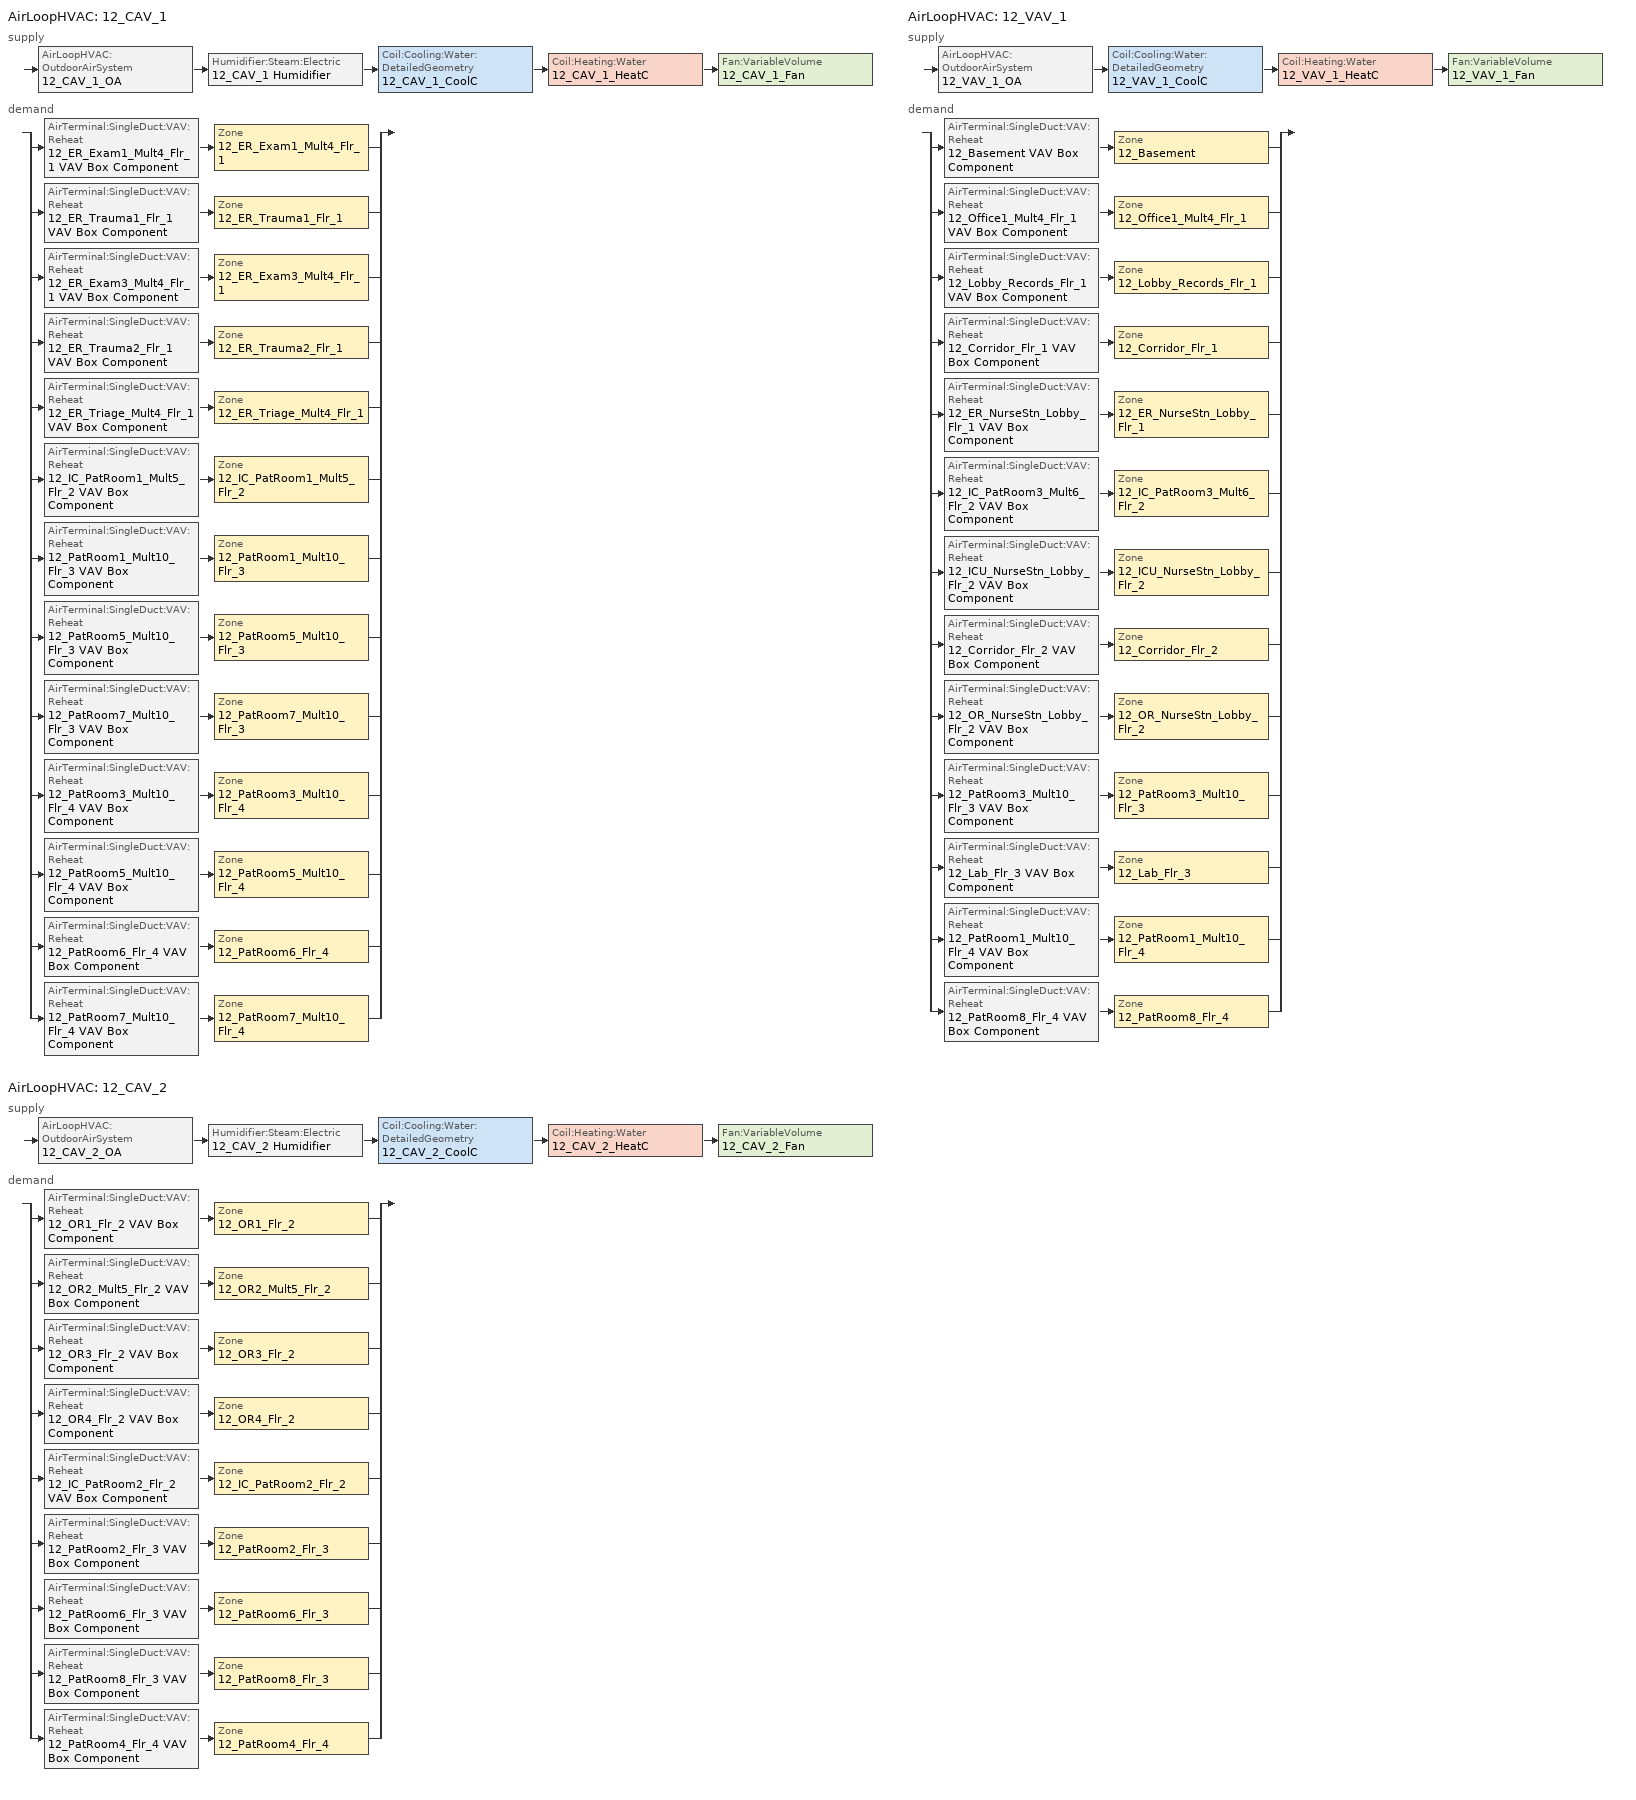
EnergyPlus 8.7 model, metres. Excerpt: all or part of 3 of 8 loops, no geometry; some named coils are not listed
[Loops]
AirLoopHVAC '12_CAV_1'
 supply: AirLoopHVAC:OutdoorAirSystem '12_CAV_1_OA' > Humidifier:Steam:Electric '12_CAV_1 Humidifier' > Coil:Cooling:Water:DetailedGeometry '12_CAV_1_CoolC' > Coil:Heating:Water '12_CAV_1_HeatC' > Fan:VariableVolume '12_CAV_1_Fan'
 demand: split
  | AirTerminal:SingleDuct:VAV:Reheat '12_ER_Exam1_Mult4_Flr_1 VAV Box Component' > Zone '12_ER_Exam1_Mult4_Flr_1'
  | AirTerminal:SingleDuct:VAV:Reheat '12_ER_Trauma1_Flr_1 VAV Box Component' > Zone '12_ER_Trauma1_Flr_1'
  | AirTerminal:SingleDuct:VAV:Reheat '12_ER_Exam3_Mult4_Flr_1 VAV Box Component' > Zone '12_ER_Exam3_Mult4_Flr_1'
  | AirTerminal:SingleDuct:VAV:Reheat '12_ER_Trauma2_Flr_1 VAV Box Component' > Zone '12_ER_Trauma2_Flr_1'
  | AirTerminal:SingleDuct:VAV:Reheat '12_ER_Triage_Mult4_Flr_1 VAV Box Component' > Zone '12_ER_Triage_Mult4_Flr_1'
  | AirTerminal:SingleDuct:VAV:Reheat '12_IC_PatRoom1_Mult5_Flr_2 VAV Box Component' > Zone '12_IC_PatRoom1_Mult5_Flr_2'
  | AirTerminal:SingleDuct:VAV:Reheat '12_PatRoom1_Mult10_Flr_3 VAV Box Component' > Zone '12_PatRoom1_Mult10_Flr_3'
  | AirTerminal:SingleDuct:VAV:Reheat '12_PatRoom5_Mult10_Flr_3 VAV Box Component' > Zone '12_PatRoom5_Mult10_Flr_3'
  | AirTerminal:SingleDuct:VAV:Reheat '12_PatRoom7_Mult10_Flr_3 VAV Box Component' > Zone '12_PatRoom7_Mult10_Flr_3'
  | AirTerminal:SingleDuct:VAV:Reheat '12_PatRoom3_Mult10_Flr_4 VAV Box Component' > Zone '12_PatRoom3_Mult10_Flr_4'
  | AirTerminal:SingleDuct:VAV:Reheat '12_PatRoom5_Mult10_Flr_4 VAV Box Component' > Zone '12_PatRoom5_Mult10_Flr_4'
  | AirTerminal:SingleDuct:VAV:Reheat '12_PatRoom6_Flr_4 VAV Box Component' > Zone '12_PatRoom6_Flr_4'
  | AirTerminal:SingleDuct:VAV:Reheat '12_PatRoom7_Mult10_Flr_4 VAV Box Component' > Zone '12_PatRoom7_Mult10_Flr_4'
AirLoopHVAC '12_CAV_2'
 supply: AirLoopHVAC:OutdoorAirSystem '12_CAV_2_OA' > Humidifier:Steam:Electric '12_CAV_2 Humidifier' > Coil:Cooling:Water:DetailedGeometry '12_CAV_2_CoolC' > Coil:Heating:Water '12_CAV_2_HeatC' > Fan:VariableVolume '12_CAV_2_Fan'
 demand: split
  | AirTerminal:SingleDuct:VAV:Reheat '12_OR1_Flr_2 VAV Box Component' > Zone '12_OR1_Flr_2'
  | AirTerminal:SingleDuct:VAV:Reheat '12_OR2_Mult5_Flr_2 VAV Box Component' > Zone '12_OR2_Mult5_Flr_2'
  | AirTerminal:SingleDuct:VAV:Reheat '12_OR3_Flr_2 VAV Box Component' > Zone '12_OR3_Flr_2'
  | AirTerminal:SingleDuct:VAV:Reheat '12_OR4_Flr_2 VAV Box Component' > Zone '12_OR4_Flr_2'
  | AirTerminal:SingleDuct:VAV:Reheat '12_IC_PatRoom2_Flr_2 VAV Box Component' > Zone '12_IC_PatRoom2_Flr_2'
  | AirTerminal:SingleDuct:VAV:Reheat '12_PatRoom2_Flr_3 VAV Box Component' > Zone '12_PatRoom2_Flr_3'
  | AirTerminal:SingleDuct:VAV:Reheat '12_PatRoom6_Flr_3 VAV Box Component' > Zone '12_PatRoom6_Flr_3'
  | AirTerminal:SingleDuct:VAV:Reheat '12_PatRoom8_Flr_3 VAV Box Component' > Zone '12_PatRoom8_Flr_3'
  | AirTerminal:SingleDuct:VAV:Reheat '12_PatRoom4_Flr_4 VAV Box Component' > Zone '12_PatRoom4_Flr_4'
AirLoopHVAC '12_VAV_1'
 supply: AirLoopHVAC:OutdoorAirSystem '12_VAV_1_OA' > Coil:Cooling:Water:DetailedGeometry '12_VAV_1_CoolC' > Coil:Heating:Water '12_VAV_1_HeatC' > Fan:VariableVolume '12_VAV_1_Fan'
 demand: split
  | AirTerminal:SingleDuct:VAV:Reheat '12_Basement VAV Box Component' > Zone '12_Basement'
  | AirTerminal:SingleDuct:VAV:Reheat '12_Office1_Mult4_Flr_1 VAV Box Component' > Zone '12_Office1_Mult4_Flr_1'
  | AirTerminal:SingleDuct:VAV:Reheat '12_Lobby_Records_Flr_1 VAV Box Component' > Zone '12_Lobby_Records_Flr_1'
  | AirTerminal:SingleDuct:VAV:Reheat '12_Corridor_Flr_1 VAV Box Component' > Zone '12_Corridor_Flr_1'
  | AirTerminal:SingleDuct:VAV:Reheat '12_ER_NurseStn_Lobby_Flr_1 VAV Box Component' > Zone '12_ER_NurseStn_Lobby_Flr_1'
  | AirTerminal:SingleDuct:VAV:Reheat '12_IC_PatRoom3_Mult6_Flr_2 VAV Box Component' > Zone '12_IC_PatRoom3_Mult6_Flr_2'
  | AirTerminal:SingleDuct:VAV:Reheat '12_ICU_NurseStn_Lobby_Flr_2 VAV Box Component' > Zone '12_ICU_NurseStn_Lobby_Flr_2'
  | AirTerminal:SingleDuct:VAV:Reheat '12_Corridor_Flr_2 VAV Box Component' > Zone '12_Corridor_Flr_2'
  | AirTerminal:SingleDuct:VAV:Reheat '12_OR_NurseStn_Lobby_Flr_2 VAV Box Component' > Zone '12_OR_NurseStn_Lobby_Flr_2'
  | AirTerminal:SingleDuct:VAV:Reheat '12_PatRoom3_Mult10_Flr_3 VAV Box Component' > Zone '12_PatRoom3_Mult10_Flr_3'
  | AirTerminal:SingleDuct:VAV:Reheat '12_Lab_Flr_3 VAV Box Component' > Zone '12_Lab_Flr_3'
  | AirTerminal:SingleDuct:VAV:Reheat '12_PatRoom1_Mult10_Flr_4 VAV Box Component' > Zone '12_PatRoom1_Mult10_Flr_4'
  | AirTerminal:SingleDuct:VAV:Reheat '12_PatRoom8_Flr_4 VAV Box Component' > Zone '12_PatRoom8_Flr_4'
[Fan:VariableVolume] Availability Schedule=12_HVACOperationSchd; Pressure Rise {Pa}=1515.192; Maximum Flow Rate {m3/s}=AUTOSIZE; Fan Power Minimum Flow Rate Input Method=FixedFlowRate; Fan Power Minimum Air Flow Rate {m3/s}=0; Motor In Airstream Fraction=1; Fan Power Coefficient 1=0.0407599; Fan Power Coefficient 2=0.088045; Fan Power Coefficient 3=-0.0729261; Fan Power Coefficient 4=0.94374; Fan Power Coefficient 5=0
Name | Fan Total Efficiency | Motor Efficiency
12_CAV_1_Fan | 0.6084 | 0.936
12_CAV_2_Fan | 0.6045 | 0.93
12_VAV_1_Fan | 0.61425 | 0.945
[Coil:Heating:Water] Availability Schedule=ALWAYS_ON; U-Factor Times Area Value {W/K}=AUTOSIZE; Maximum Water Flow Rate {m3/s}=AUTOSIZE; Performance Input Method=UFactorTimesAreaAndDesignWaterFlowRate; Rated Capacity {W}=AUTOSIZE; Rated Inlet Water Temperature {C}=82.2; Rated Inlet Air Temperature {C}=16.6; Rated Outlet Water Temperature {C}=71.1; Rated Outlet Air Temperature {C}=32.2
12_CAV_1_HeatC; 12_CAV_2_HeatC; 12_VAV_1_HeatC
[Coil:Cooling:Water:DetailedGeometry] Availability Schedule=ALWAYS_ON; Maximum Water Flow Rate {m3/s}=AUTOSIZE; Tube Outside Surface Area {m2}=AUTOSIZE; Total Tube Inside Area {m2}=AUTOSIZE; Fin Surface Area {m2}=AUTOSIZE; Minimum Airflow Area {m2}=AUTOSIZE; Coil Depth {m}=AUTOSIZE; Fin Diameter {m}=AUTOSIZE; Fin Thickness {m}=0.0015; Tube Inside Diameter {m}=0.01445; Tube Outside Diameter {m}=0.0159; Tube Thermal Conductivity {W/m-K}=386; Fin Thermal Conductivity {W/m-K}=204; Fin Spacing {m}=0.0018; Tube Depth Spacing {m}=0.026; Number of Tube Rows=6; Number of Tubes per Row=AUTOSIZE
12_CAV_1_CoolC; 12_CAV_2_CoolC; 12_VAV_1_CoolC
[Humidifier:Steam:Electric] Availability Schedule=ALWAYS_ON; Rated Capacity {m3/s}=3.72E-5; Rated Power {W}=100000; Rated Fan Power {W}=0; Standby Power {W}=0
12_CAV_1 Humidifier; 12_CAV_2 Humidifier
[AirTerminal:SingleDuct:VAV:Reheat] Availability Schedule=ALWAYS_ON; Maximum Air Flow Rate {m3/s}=AUTOSIZE; Zone Minimum Air Flow Input Method=Constant; Maximum Hot Water or Steam Flow Rate {m3/s}=AUTOSIZE; Minimum Hot Water or Steam Flow Rate {m3/s}=0; Convergence Tolerance=0.001; Damper Heating Action=NORMAL; Maximum Flow per Zone Floor Area During Reheat {m3/s-m2}=AUTOCALCULATE; Maximum Flow Fraction During Reheat=AUTOCALCULATE
Name | Constant Minimum Air Flow Fraction | Reheat Coil
12_Basement VAV Box Component | 0.3 | 12_Basement VAV Box Reheat Coil
12_Corridor_Flr_1 VAV Box Component | 0.3 | 12_Corridor_Flr_1 VAV Box Reheat Coil
12_Corridor_Flr_2 VAV Box Component | 0.3 | 12_Corridor_Flr_2 VAV Box Reheat Coil
12_ER_Exam1_Mult4_Flr_1 VAV Box Component | 1 | 12_ER_Exam1_Mult4_Flr_1 VAV Box Reheat Coil
12_ER_Exam3_Mult4_Flr_1 VAV Box Component | 1 | 12_ER_Exam3_Mult4_Flr_1 VAV Box Reheat Coil
12_ER_NurseStn_Lobby_Flr_1 VAV Box Component | 0.3 | 12_ER_NurseStn_Lobby_Flr_1 VAV Box Reheat Coil
12_ER_Trauma1_Flr_1 VAV Box Component | 1 | 12_ER_Trauma1_Flr_1 VAV Box Reheat Coil
12_ER_Trauma2_Flr_1 VAV Box Component | 1 | 12_ER_Trauma2_Flr_1 VAV Box Reheat Coil
12_ER_Triage_Mult4_Flr_1 VAV Box Component | 1 | 12_ER_Triage_Mult4_Flr_1 VAV Box Reheat Coil
12_ICU_NurseStn_Lobby_Flr_2 VAV Box Component | 0.3 | 12_ICU_NurseStn_Lobby_Flr_2 VAV Box Reheat Coil
12_IC_PatRoom1_Mult5_Flr_2 VAV Box Component | 1 | 12_IC_PatRoom1_Mult5_Flr_2 VAV Box Reheat Coil
12_IC_PatRoom2_Flr_2 VAV Box Component | 1 | 12_IC_PatRoom2_Flr_2 VAV Box Reheat Coil
12_IC_PatRoom3_Mult6_Flr_2 VAV Box Component | 1 | 12_IC_PatRoom3_Mult6_Flr_2 VAV Box Reheat Coil
12_Lab_Flr_3 VAV Box Component | 1 | 12_Lab_Flr_3 VAV Box Reheat Coil
12_Lobby_Records_Flr_1 VAV Box Component | 0.3 | 12_Lobby_Records_Flr_1 VAV Box Reheat Coil
12_OR1_Flr_2 VAV Box Component | 1 | 12_OR1_Flr_2 VAV Box Reheat Coil
12_OR2_Mult5_Flr_2 VAV Box Component | 1 | 12_OR2_Mult5_Flr_2 VAV Box Reheat Coil
12_OR3_Flr_2 VAV Box Component | 1 | 12_OR3_Flr_2 VAV Box Reheat Coil
12_OR4_Flr_2 VAV Box Component | 1 | 12_OR4_Flr_2 VAV Box Reheat Coil
12_OR_NurseStn_Lobby_Flr_2 VAV Box Component | 0.3 | 12_OR_NurseStn_Lobby_Flr_2 VAV Box Reheat Coil
12_Office1_Mult4_Flr_1 VAV Box Component | 0.3 | 12_Office1_Mult4_Flr_1 VAV Box Reheat Coil
12_PatRoom1_Mult10_Flr_3 VAV Box Component | 1 | 12_PatRoom1_Mult10_Flr_3 VAV Box Reheat Coil
12_PatRoom1_Mult10_Flr_4 VAV Box Component | 1 | 12_PatRoom1_Mult10_Flr_4 VAV Box Reheat Coil
12_PatRoom2_Flr_3 VAV Box Component | 1 | 12_PatRoom2_Flr_3 VAV Box Reheat Coil
12_PatRoom3_Mult10_Flr_3 VAV Box Component | 1 | 12_PatRoom3_Mult10_Flr_3 VAV Box Reheat Coil
12_PatRoom3_Mult10_Flr_4 VAV Box Component | 1 | 12_PatRoom3_Mult10_Flr_4 VAV Box Reheat Coil
12_PatRoom4_Flr_4 VAV Box Component | 1 | 12_PatRoom4_Flr_4 VAV Box Reheat Coil
12_PatRoom5_Mult10_Flr_3 VAV Box Component | 1 | 12_PatRoom5_Mult10_Flr_3 VAV Box Reheat Coil
12_PatRoom5_Mult10_Flr_4 VAV Box Component | 1 | 12_PatRoom5_Mult10_Flr_4 VAV Box Reheat Coil
12_PatRoom6_Flr_3 VAV Box Component | 1 | 12_PatRoom6_Flr_3 VAV Box Reheat Coil
12_PatRoom6_Flr_4 VAV Box Component | 1 | 12_PatRoom6_Flr_4 VAV Box Reheat Coil
12_PatRoom7_Mult10_Flr_3 VAV Box Component | 1 | 12_PatRoom7_Mult10_Flr_3 VAV Box Reheat Coil
12_PatRoom7_Mult10_Flr_4 VAV Box Component | 1 | 12_PatRoom7_Mult10_Flr_4 VAV Box Reheat Coil
12_PatRoom8_Flr_3 VAV Box Component | 1 | 12_PatRoom8_Flr_3 VAV Box Reheat Coil
12_PatRoom8_Flr_4 VAV Box Component | 1 | 12_PatRoom8_Flr_4 VAV Box Reheat Coil
[Zone equipment]
12_Basement: 12_Basement VAV Box Component
12_Corridor_Flr_1: 12_Corridor_Flr_1 VAV Box Component
12_Corridor_Flr_2: 12_Corridor_Flr_2 VAV Box Component
12_ER_Exam1_Mult4_Flr_1: 12_ER_Exam1_Mult4_Flr_1 VAV Box Component
12_ER_Exam3_Mult4_Flr_1: 12_ER_Exam3_Mult4_Flr_1 VAV Box Component
12_ER_NurseStn_Lobby_Flr_1: 12_ER_NurseStn_Lobby_Flr_1 VAV Box Component
12_ER_Trauma1_Flr_1: 12_ER_Trauma1_Flr_1 VAV Box Component
12_ER_Trauma2_Flr_1: 12_ER_Trauma2_Flr_1 VAV Box Component
12_ER_Triage_Mult4_Flr_1: 12_ER_Triage_Mult4_Flr_1 VAV Box Component
12_ICU_NurseStn_Lobby_Flr_2: 12_ICU_NurseStn_Lobby_Flr_2 VAV Box Component
12_IC_PatRoom1_Mult5_Flr_2: 12_IC_PatRoom1_Mult5_Flr_2 VAV Box Component
12_IC_PatRoom2_Flr_2: 12_IC_PatRoom2_Flr_2 VAV Box Component
12_IC_PatRoom3_Mult6_Flr_2: 12_IC_PatRoom3_Mult6_Flr_2 VAV Box Component
12_Lab_Flr_3: 12_Lab_Flr_3 VAV Box Component
12_Lobby_Records_Flr_1: 12_Lobby_Records_Flr_1 VAV Box Component
12_OR1_Flr_2: 12_OR1_Flr_2 VAV Box Component
12_OR2_Mult5_Flr_2: 12_OR2_Mult5_Flr_2 VAV Box Component
12_OR3_Flr_2: 12_OR3_Flr_2 VAV Box Component
12_OR4_Flr_2: 12_OR4_Flr_2 VAV Box Component
12_OR_NurseStn_Lobby_Flr_2: 12_OR_NurseStn_Lobby_Flr_2 VAV Box Component
12_Office1_Mult4_Flr_1: 12_Office1_Mult4_Flr_1 VAV Box Component
12_PatRoom1_Mult10_Flr_3: 12_PatRoom1_Mult10_Flr_3 VAV Box Component
12_PatRoom1_Mult10_Flr_4: 12_PatRoom1_Mult10_Flr_4 VAV Box Component
12_PatRoom2_Flr_3: 12_PatRoom2_Flr_3 VAV Box Component
12_PatRoom3_Mult10_Flr_3: 12_PatRoom3_Mult10_Flr_3 VAV Box Component
12_PatRoom3_Mult10_Flr_4: 12_PatRoom3_Mult10_Flr_4 VAV Box Component
12_PatRoom4_Flr_4: 12_PatRoom4_Flr_4 VAV Box Component
12_PatRoom5_Mult10_Flr_3: 12_PatRoom5_Mult10_Flr_3 VAV Box Component
12_PatRoom5_Mult10_Flr_4: 12_PatRoom5_Mult10_Flr_4 VAV Box Component
12_PatRoom6_Flr_3: 12_PatRoom6_Flr_3 VAV Box Component
12_PatRoom6_Flr_4: 12_PatRoom6_Flr_4 VAV Box Component
12_PatRoom7_Mult10_Flr_3: 12_PatRoom7_Mult10_Flr_3 VAV Box Component
12_PatRoom7_Mult10_Flr_4: 12_PatRoom7_Mult10_Flr_4 VAV Box Component
12_PatRoom8_Flr_3: 12_PatRoom8_Flr_3 VAV Box Component
12_PatRoom8_Flr_4: 12_PatRoom8_Flr_4 VAV Box Component
[Sizing:Zone] Zone Cooling Design Supply Air Temperature Input Method=SupplyAirTemperature; Zone Cooling Design Supply Air Temperature {C}=11.1; Zone Heating Design Supply Air Temperature Input Method=SupplyAirTemperature; Zone Heating Design Supply Air Temperature {C}=50; Zone Cooling Design Supply Air Humidity Ratio {kgWater/kgDryAir}=0.007; Zone Heating Design Supply Air Humidity Ratio {kgWater/kgDryAir}=0.008; Heating Design Air Flow Method=DesignDay
Name | Design Specification Outdoor Air Object | Cooling Design Air Flow Method | Cooling Minimum Air Flow {m3/s}
12_Basement | 12_SZ DSOA Basement | DesignDay
12_Corridor_Flr_1 | 12_SZ DSOA Corridor_Flr_1 | DesignDay
12_Corridor_Flr_2 | 12_SZ DSOA Corridor_Flr_2 | DesignDayWithLimit | 1.349328
12_ER_Exam1_Mult4_Flr_1 | 12_SZ DSOA ER_Exam1_Mult4_Flr_1 | DesignDayWithLimit | 0.396533
12_ER_Exam3_Mult4_Flr_1 | 12_SZ DSOA ER_Exam3_Mult4_Flr_1 | DesignDayWithLimit | 0.396533
12_ER_NurseStn_Lobby_Flr_1 | 12_SZ DSOA ER_NurseStn_Lobby_Flr_1 | DesignDay
12_ER_Trauma1_Flr_1 | 12_SZ DSOA ER_Trauma1_Flr_1 | DesignDayWithLimit | 0.396533
12_ER_Trauma2_Flr_1 | 12_SZ DSOA ER_Trauma2_Flr_1 | DesignDayWithLimit | 0.396533
12_ER_Triage_Mult4_Flr_1 | 12_SZ DSOA ER_Triage_Mult4_Flr_1 | DesignDayWithLimit | 0.396533
12_ICU_NurseStn_Lobby_Flr_2 | 12_SZ DSOA ICU_NurseStn_Lobby_Flr_2 | DesignDay
12_IC_PatRoom1_Mult5_Flr_2 | 12_SZ DSOA IC_PatRoom1_Mult5_Flr_2 | DesignDayWithLimit | 0.148683
12_IC_PatRoom2_Flr_2 | 12_SZ DSOA IC_PatRoom2_Flr_2 | DesignDayWithLimit | 0.198267
12_IC_PatRoom3_Mult6_Flr_2 | 12_SZ DSOA IC_PatRoom3_Mult6_Flr_2 | DesignDayWithLimit | 0.148683
12_Lab_Flr_3 | 12_SZ DSOA Lab_Flr_3 | DesignDayWithLimit | 1.882
12_Lobby_Records_Flr_1 | 12_SZ DSOA Lobby_Records_Flr_1 | DesignDay
12_OR1_Flr_2 | 12_SZ DSOA OR1_Flr_2 | DesignDayWithLimit | 0.991292
12_OR2_Mult5_Flr_2 | 12_SZ DSOA OR2_Mult5_Flr_2 | DesignDayWithLimit | 0.991292
12_OR3_Flr_2 | 12_SZ DSOA OR3_Flr_2 | DesignDayWithLimit | 0.991292
12_OR4_Flr_2 | 12_SZ DSOA OR4_Flr_2 | DesignDayWithLimit | 3.965417
12_OR_NurseStn_Lobby_Flr_2 | 12_SZ DSOA OR_NurseStn_Lobby_Flr_2 | DesignDay
12_Office1_Mult4_Flr_1 | 12_SZ DSOA Office1_Mult4_Flr_1 | DesignDay
12_PatRoom1_Mult10_Flr_3 | 12_SZ DSOA PatRoom1_Mult10_Flr_3 | DesignDayWithLimit | 0.148683
12_PatRoom1_Mult10_Flr_4 | 12_SZ DSOA PatRoom1_Mult10_Flr_4 | DesignDayWithLimit | 0.148683
12_PatRoom2_Flr_3 | 12_SZ DSOA PatRoom2_Flr_3 | DesignDayWithLimit | 0.24785
12_PatRoom3_Mult10_Flr_3 | 12_SZ DSOA PatRoom3_Mult10_Flr_3 | DesignDayWithLimit | 0.143767
12_PatRoom3_Mult10_Flr_4 | 12_SZ DSOA PatRoom3_Mult10_Flr_4 | DesignDayWithLimit | 0.143767
12_PatRoom4_Flr_4 | 12_SZ DSOA PatRoom4_Flr_4 | DesignDayWithLimit | 0.24785
12_PatRoom5_Mult10_Flr_3 | 12_SZ DSOA PatRoom5_Mult10_Flr_3 | DesignDayWithLimit | 0.148683
12_PatRoom5_Mult10_Flr_4 | 12_SZ DSOA PatRoom5_Mult10_Flr_4 | DesignDayWithLimit | 0.148683
12_PatRoom6_Flr_3 | 12_SZ DSOA PatRoom6_Flr_3 | DesignDayWithLimit | 0.198267
12_PatRoom6_Flr_4 | 12_SZ DSOA PatRoom6_Flr_4 | DesignDayWithLimit | 0.198267
12_PatRoom7_Mult10_Flr_3 | 12_SZ DSOA PatRoom7_Mult10_Flr_3 | DesignDayWithLimit | 0.143767
12_PatRoom7_Mult10_Flr_4 | 12_SZ DSOA PatRoom7_Mult10_Flr_4 | DesignDayWithLimit | 0.143767
12_PatRoom8_Flr_3 | 12_SZ DSOA PatRoom8_Flr_3 | DesignDayWithLimit | 0.198267
12_PatRoom8_Flr_4 | 12_SZ DSOA PatRoom8_Flr_4 | DesignDayWithLimit | 0.198267
[DesignSpecification:OutdoorAir]
Name | Outdoor Air Method | Outdoor Air Flow per Person {m3/s-person} | Outdoor Air Flow per Zone Floor Area {m3/s-m2} | Outdoor Air Flow per Zone {m3/s}
12_SZ DSOA Basement; 12_SZ DSOA ER_NurseStn_Lobby_Flr_1; 12_SZ DSOA ICU_NurseStn_Lobby_Flr_2; 12_SZ DSOA Lobby_Records_Flr_1; 12_SZ DSOA OR_NurseStn_Lobby_Flr_2; 12_SZ DSOA Office1_Mult4_Flr_1 | Flow/Person | 0.01
12_SZ DSOA Corridor_Flr_1; 12_SZ DSOA Corridor_Flr_2 | Flow/Area |  | 0.00025
12_SZ DSOA ER_Exam1_Mult4_Flr_1; 12_SZ DSOA ER_Exam3_Mult4_Flr_1; 12_SZ DSOA ER_Trauma1_Flr_1; 12_SZ DSOA ER_Trauma2_Flr_1; 12_SZ DSOA ER_Triage_Mult4_Flr_1; 12_SZ DSOA IC_PatRoom2_Flr_2; 12_SZ DSOA PatRoom6_Flr_3; 12_SZ DSOA PatRoom6_Flr_4; 12_SZ DSOA PatRoom8_Flr_3; 12_SZ DSOA PatRoom8_Flr_4 | Flow/Zone |  |  | 0.066089
12_SZ DSOA IC_PatRoom1_Mult5_Flr_2; 12_SZ DSOA IC_PatRoom3_Mult6_Flr_2; 12_SZ DSOA PatRoom1_Mult10_Flr_3; 12_SZ DSOA PatRoom1_Mult10_Flr_4; 12_SZ DSOA PatRoom5_Mult10_Flr_3; 12_SZ DSOA PatRoom5_Mult10_Flr_4 | Flow/Zone |  |  | 0.049561
12_SZ DSOA Lab_Flr_3 | Flow/Zone |  |  | 1.882
12_SZ DSOA OR1_Flr_2; 12_SZ DSOA OR2_Mult5_Flr_2; 12_SZ DSOA OR3_Flr_2 | Flow/Zone |  |  | 0.198258
12_SZ DSOA OR4_Flr_2 | Flow/Zone |  |  | 0.793083
12_SZ DSOA PatRoom2_Flr_3; 12_SZ DSOA PatRoom4_Flr_4 | Flow/Zone |  |  | 0.082617
12_SZ DSOA PatRoom3_Mult10_Flr_3; 12_SZ DSOA PatRoom3_Mult10_Flr_4; 12_SZ DSOA PatRoom7_Mult10_Flr_3; 12_SZ DSOA PatRoom7_Mult10_Flr_4 | Flow/Zone |  |  | 0.047922
[ZoneControl:Thermostat] Control Type Schedule=12_Dual Zone Control Type Sched
Name | Zone or ZoneList | Control 1
12_Basement Thermostat | 12_Basement | 12_Basement DualSPSched
12_Corridor_Flr_1 Thermostat | 12_Corridor_Flr_1 | 12_Corridor_Flr_1 DualSPSched
12_Corridor_Flr_2 Thermostat | 12_Corridor_Flr_2 | 12_Corridor_Flr_2 DualSPSched
12_ER_Exam1_Mult4_Flr_1 Thermostat | 12_ER_Exam1_Mult4_Flr_1 | 12_ER_Exam1_Mult4_Flr_1 DualSPSched
12_ER_Exam3_Mult4_Flr_1 Thermostat | 12_ER_Exam3_Mult4_Flr_1 | 12_ER_Exam3_Mult4_Flr_1 DualSPSched
12_ER_NurseStn_Lobby_Flr_1 Thermostat | 12_ER_NurseStn_Lobby_Flr_1 | 12_ER_NurseStn_Lobby_Flr_1 DualSPSched
12_ER_Trauma1_Flr_1 Thermostat | 12_ER_Trauma1_Flr_1 | 12_ER_Trauma1_Flr_1 DualSPSched
12_ER_Trauma2_Flr_1 Thermostat | 12_ER_Trauma2_Flr_1 | 12_ER_Trauma2_Flr_1 DualSPSched
12_ER_Triage_Mult4_Flr_1 Thermostat | 12_ER_Triage_Mult4_Flr_1 | 12_ER_Triage_Mult4_Flr_1 DualSPSched
12_ICU_NurseStn_Lobby_Flr_2 Thermostat | 12_ICU_NurseStn_Lobby_Flr_2 | 12_ICU_NurseStn_Lobby_Flr_2 DualSPSched
12_IC_PatRoom1_Mult5_Flr_2 Thermostat | 12_IC_PatRoom1_Mult5_Flr_2 | 12_IC_PatRoom1_Mult5_Flr_2 DualSPSched
12_IC_PatRoom2_Flr_2 Thermostat | 12_IC_PatRoom2_Flr_2 | 12_IC_PatRoom2_Flr_2 DualSPSched
12_IC_PatRoom3_Mult6_Flr_2 Thermostat | 12_IC_PatRoom3_Mult6_Flr_2 | 12_IC_PatRoom3_Mult6_Flr_2 DualSPSched
12_Lab_Flr_3 Thermostat | 12_Lab_Flr_3 | 12_Lab_Flr_3 DualSPSched
12_Lobby_Records_Flr_1 Thermostat | 12_Lobby_Records_Flr_1 | 12_Lobby_Records_Flr_1 DualSPSched
12_OR1_Flr_2 Thermostat | 12_OR1_Flr_2 | 12_OR1_Flr_2 DualSPSched
12_OR2_Mult5_Flr_2 Thermostat | 12_OR2_Mult5_Flr_2 | 12_OR2_Mult5_Flr_2 DualSPSched
12_OR3_Flr_2 Thermostat | 12_OR3_Flr_2 | 12_OR3_Flr_2 DualSPSched
12_OR4_Flr_2 Thermostat | 12_OR4_Flr_2 | 12_OR4_Flr_2 DualSPSched
12_OR_NurseStn_Lobby_Flr_2 Thermostat | 12_OR_NurseStn_Lobby_Flr_2 | 12_OR_NurseStn_Lobby_Flr_2 DualSPSched
12_Office1_Mult4_Flr_1 Thermostat | 12_Office1_Mult4_Flr_1 | 12_Office1_Mult4_Flr_1 DualSPSched
12_PatRoom1_Mult10_Flr_3 Thermostat | 12_PatRoom1_Mult10_Flr_3 | 12_PatRoom1_Mult10_Flr_3 DualSPSched
12_PatRoom1_Mult10_Flr_4 Thermostat | 12_PatRoom1_Mult10_Flr_4 | 12_PatRoom1_Mult10_Flr_4 DualSPSched
12_PatRoom2_Flr_3 Thermostat | 12_PatRoom2_Flr_3 | 12_PatRoom2_Flr_3 DualSPSched
12_PatRoom3_Mult10_Flr_3 Thermostat | 12_PatRoom3_Mult10_Flr_3 | 12_PatRoom3_Mult10_Flr_3 DualSPSched
12_PatRoom3_Mult10_Flr_4 Thermostat | 12_PatRoom3_Mult10_Flr_4 | 12_PatRoom3_Mult10_Flr_4 DualSPSched
12_PatRoom4_Flr_4 Thermostat | 12_PatRoom4_Flr_4 | 12_PatRoom4_Flr_4 DualSPSched
12_PatRoom5_Mult10_Flr_3 Thermostat | 12_PatRoom5_Mult10_Flr_3 | 12_PatRoom5_Mult10_Flr_3 DualSPSched
12_PatRoom5_Mult10_Flr_4 Thermostat | 12_PatRoom5_Mult10_Flr_4 | 12_PatRoom5_Mult10_Flr_4 DualSPSched
12_PatRoom6_Flr_3 Thermostat | 12_PatRoom6_Flr_3 | 12_PatRoom6_Flr_3 DualSPSched
12_PatRoom6_Flr_4 Thermostat | 12_PatRoom6_Flr_4 | 12_PatRoom6_Flr_4 DualSPSched
12_PatRoom7_Mult10_Flr_3 Thermostat | 12_PatRoom7_Mult10_Flr_3 | 12_PatRoom7_Mult10_Flr_3 DualSPSched
12_PatRoom7_Mult10_Flr_4 Thermostat | 12_PatRoom7_Mult10_Flr_4 | 12_PatRoom7_Mult10_Flr_4 DualSPSched
12_PatRoom8_Flr_3 Thermostat | 12_PatRoom8_Flr_3 | 12_PatRoom8_Flr_3 DualSPSched
12_PatRoom8_Flr_4 Thermostat | 12_PatRoom8_Flr_4 | 12_PatRoom8_Flr_4 DualSPSched
[ThermostatSetpoint:DualSetpoint]
Name | Heating Setpoint Temperature Schedule | Cooling Setpoint Temperature Schedule
12_Basement DualSPSched; 12_Corridor_Flr_1 DualSPSched; 12_Corridor_Flr_2 DualSPSched; 12_ER_NurseStn_Lobby_Flr_1 DualSPSched; 12_ICU_NurseStn_Lobby_Flr_2 DualSPSched; 12_Lab_Flr_3 DualSPSched; 12_Lobby_Records_Flr_1 DualSPSched; 12_OR_NurseStn_Lobby_Flr_2 DualSPSched; 12_Office1_Mult4_Flr_1 DualSPSched | 12_ADMIN_HTGSETP_SCH | 12_ADMIN_CLGSETP_SCH
12_ER_Exam1_Mult4_Flr_1 DualSPSched; 12_ER_Exam3_Mult4_Flr_1 DualSPSched; 12_ER_Trauma1_Flr_1 DualSPSched; 12_ER_Trauma2_Flr_1 DualSPSched; 12_ER_Triage_Mult4_Flr_1 DualSPSched; 12_IC_PatRoom1_Mult5_Flr_2 DualSPSched; 12_IC_PatRoom2_Flr_2 DualSPSched; 12_IC_PatRoom3_Mult6_Flr_2 DualSPSched; 12_PatRoom1_Mult10_Flr_3 DualSPSched; 12_PatRoom1_Mult10_Flr_4 DualSPSched; 12_PatRoom2_Flr_3 DualSPSched; 12_PatRoom3_Mult10_Flr_3 DualSPSched; 12_PatRoom3_Mult10_Flr_4 DualSPSched; 12_PatRoom4_Flr_4 DualSPSched; 12_PatRoom5_Mult10_Flr_3 DualSPSched; 12_PatRoom5_Mult10_Flr_4 DualSPSched; 12_PatRoom6_Flr_3 DualSPSched; 12_PatRoom6_Flr_4 DualSPSched; 12_PatRoom7_Mult10_Flr_3 DualSPSched; 12_PatRoom7_Mult10_Flr_4 DualSPSched; 12_PatRoom8_Flr_3 DualSPSched; 12_PatRoom8_Flr_4 DualSPSched | 12_CRITICAL_HTGSETP_SCH | 12_CRITICAL_CLGSETP_SCH
12_OR1_Flr_2 DualSPSched; 12_OR2_Mult5_Flr_2 DualSPSched; 12_OR3_Flr_2 DualSPSched; 12_OR4_Flr_2 DualSPSched | 12_OR_HTGSETP_SCH | 12_OR_CLGSETP_SCH
[Sizing:System] Type of Load to Size On=Sensible; Design Outdoor Air Flow Rate {m3/s}=AUTOSIZE; Preheat Design Temperature {C}=7; Preheat Design Humidity Ratio {kgWater/kgDryAir}=0.008; Precool Design Humidity Ratio {kgWater/kgDryAir}=0.008; Central Cooling Design Supply Air Temperature {C}=7.2; Central Heating Design Supply Air Temperature {C}=16; 100% Outdoor Air in Cooling=No; 100% Outdoor Air in Heating=No; Central Cooling Design Supply Air Humidity Ratio {kgWater/kgDryAir}=0.007; Central Heating Design Supply Air Humidity Ratio {kgWater/kgDryAir}=0.007; Cooling Supply Air Flow Rate Method=DesignDay; Cooling Supply Air Flow Rate {m3/s}=0; Heating Supply Air Flow Rate Method=DesignDay; Heating Supply Air Flow Rate {m3/s}=0; Zone Maximum Outdoor Air Fraction=1; Cooling Design Capacity Method=CoolingDesignCapacity; Cooling Design Capacity {W}=autosize; Heating Design Capacity Method=HeatingDesignCapacity; Heating Design Capacity {W}=autosize; Central Cooling Capacity Control Method=VAV
Name | Central Heating Maximum System Air Flow Ratio | Precool Design Temperature {C} | Type of Zone Sum to Use
12_CAV_1; 12_CAV_2 | 1 | 7.2 | NonCoincident
12_VAV_1 | 0.3 | 11.1 | Coincident
[Controller:OutdoorAir] Minimum Outdoor Air Flow Rate {m3/s}=AUTOSIZE; Maximum Outdoor Air Flow Rate {m3/s}=AUTOSIZE; Economizer Control Action Type=ModulateFlow; Economizer Maximum Limit Dry-Bulb Temperature {C}=28; Economizer Maximum Limit Enthalpy {J/kg}=64000; Economizer Minimum Limit Dry-Bulb Temperature {C}=-100; Lockout Type=NoLockout; Minimum Limit Type=FixedMinimum; Minimum Outdoor Air Schedule=ALWAYS_ON
Name | Economizer Control Type | Minimum Fraction of Outdoor Air Schedule
12_CAV_1_OA_Controller; 12_CAV_2_OA_Controller | NoEconomizer | 12_CAV_OAminFracSchedule
12_VAV_1_OA_Controller | DifferentialDryBulb | 12_VAV_OAminFracSchedule
[Controller:WaterCoil] Actuator Variable=Flow; Maximum Actuated Flow {m3/s}=AUTOSIZE; Minimum Actuated Flow {m3/s}=0
Name | Control Variable | Action | Controller Convergence Tolerance {deltaC}
12_CAV_1_CoolC_Controller; 12_CAV_2_CoolC_Controller | TemperatureAndHumidityRatio | Reverse
12_CAV_1_HeatC_Controller; 12_CAV_2_HeatC_Controller; 12_VAV_1_HeatC_Controller | Temperature | Normal | 0.0001
12_VAV_1_CoolC_Controller | Temperature | Reverse
[AirLoopHVAC] Design Supply Air Flow Rate {m3/s}=AUTOSIZE
12_CAV_1; 12_CAV_2; 12_VAV_1
[SetpointManager:Scheduled] Control Variable=Temperature
Name | Schedule | Setpoint Node or NodeList
12_CAV_1 SAT setpoint | 12_CAV_SAT_SCH | 12_CAV_1 Supply Equipment Outlet Node
12_CAV_2 SAT setpoint | 12_CAV_SAT_SCH | 12_CAV_2 Supply Equipment Outlet Node
12_VAV_1 SAT setpoint | 12_Seasonal-Reset-Supply-Air-Temp-Sch | 12_VAV_1 Supply Equipment Outlet Node
[SetpointManager:MixedAir] Control Variable=Temperature
Name | Setpoint Node or NodeList
12_CAV_1_CoolC SAT Manager | 12_CAV_1_CoolC-CAV_1_HeatCNode
12_CAV_1_HeatC SAT Manager | 12_CAV_1_HeatC-CAV_1_FanNode
12_CAV_1_OAMixed Air Temp Manager | 12_CAV_1_OA-CAV_1 HumidifierNode
12_CAV_2_CoolC SAT Manager | 12_CAV_2_CoolC-CAV_2_HeatCNode
12_CAV_2_HeatC SAT Manager | 12_CAV_2_HeatC-CAV_2_FanNode
12_CAV_2_OAMixed Air Temp Manager | 12_CAV_2_OA-CAV_2 HumidifierNode
12_VAV_1_CoolC SAT Manager | 12_VAV_1_CoolC-VAV_1_HeatCNode
12_VAV_1_HeatC SAT Manager | 12_VAV_1_HeatC-VAV_1_FanNode
12_VAV_1_OAMixed Air Temp Manager | 12_VAV_1_OA-VAV_1_CoolCNode
[SetpointManager:SingleZone:Humidity:Minimum]
Name | Setpoint Node or NodeList
12_CAV_1 Humidifier HUMRAT setpoint | 12_CAV_1 Humidifier-CAV_1_CoolCNode
12_CAV_2 Humidifier HUMRAT setpoint | 12_CAV_2 Humidifier-CAV_2_CoolCNode
[SetpointManager:SingleZone:Humidity:Maximum]
Name | Setpoint Node or NodeList
12_CAV_1_CoolC HUMRAT setpoint | 12_CAV_1_CoolC-CAV_1_HeatCNode
12_CAV_2_CoolC HUMRAT setpoint | 12_CAV_2_CoolC-CAV_2_HeatCNode
[Schedule:Compact]
ALWAYS_ON; 12_HVACOperationSchd: Through: 12/31, For: AllDays, Until: 24:00, 1
12_ADMIN_CLGSETP_SCH: Through: 12/31, For: Weekdays, Until: 05:00, 26, Until: 18:00, 25, Until: 24:00, 26, For: SummerDesignDay, Until: 05:00, 26, Until: 18:00, 25, Until: 24:00, 26, For: WinterDesignDay, Until: 07:00, 26, Until: 15:00, 25, Until: 24:00, 26, For: Saturdays, Until: 07:00, 26, Until: 15:00, 25, Until: 24:00, 26, For: AllOtherDays, Until: 24:00, 26
12_ADMIN_HTGSETP_SCH: Through: 12/31, For: Weekdays, Until: 05:00, 18.3, Until: 18:00, 20, Until: 24:00, 18.3, For: SummerDesignDay, Until: 05:00, 18.3, Until: 18:00, 20, Until: 24:00, 18.3, For: WinterDesignDay, Until: 07:00, 18.3, Until: 15:00, 20, Until: 24:00, 18.3, For: Saturdays, Until: 07:00, 18.3, Until: 15:00, 20, Until: 24:00, 18.3, For: AllOtherDays, Until: 24:00, 18.3
12_CRITICAL_CLGSETP_SCH: Through: 12/31, For: AllDays, Until: 24:00, 22.2
12_CRITICAL_HTGSETP_SCH: Through: 12/31, For: ALLDays, Until: 24:00, 21.1
12_OR_CLGSETP_SCH: Through: 12/31, For: AllDays, Until: 06:00, 22.2, Until: 17:00, 18.3, Until: 24:00, 22.2
12_OR_HTGSETP_SCH: Through: 12/31, For: AllDays, Until: 24:00, 18.3
12_Dual Zone Control Type Sched: Through: 12/31, For: AllDays, Until: 24:00, 4
12_CAV_SAT_SCH; 12_Seasonal-Reset-Supply-Air-Temp-Sch: Through: 12/31, For: AllDays, Until: 24:00, 11.1
12_CAV_OAminFracSchedule: Through: 12/31, For: AllDays, Until: 24:00, 0.33
12_VAV_OAminFracSchedule: Through: 12/31, For: AllDays, Until: 24:00, 0.25
